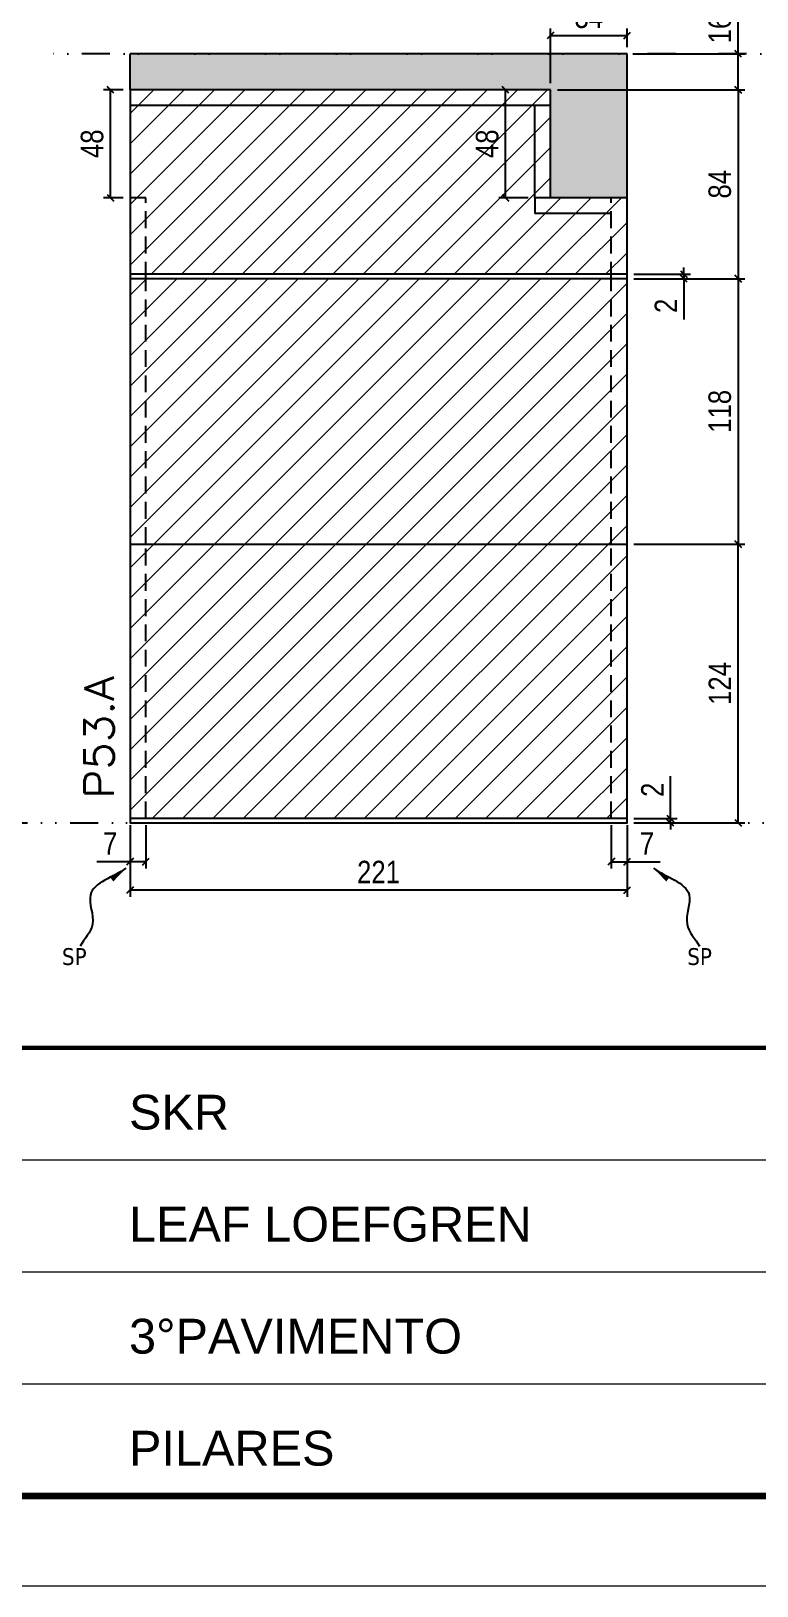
# Model space of a CAD drawing. Extents: x 14400 to 27878, y -21631 to 6985.
# Drawn here: x 19837 to 20160, y 4786 to 5478 of the extents above; entities that cross this region are included whole.
import ezdxf

# ---------------------------------------------------------------- set-up
doc = ezdxf.new("R2010")
doc.units = 0
for name, pattern in [('CONTINUO', [0]), ('DASHED', [0.75, 0.5, -0.25]), ('DIVIDE2', [0.625, 0.25, -0.125, 0, -0.125, 0, -0.125]), ('HIDDEN', [0.375, 0.25, -0.125])]:
    doc.linetypes.add(name, pattern=pattern)
for name, color, linetype in [('COTA', 241, 'Continuous'), ('Nível', 160, 'Continuous'), ('Painéis', 200, 'Continuous'), ('SARR_2.2x7', 40, 'Continuous'), ('Sarrafo de Pressão', 42, 'HIDDEN'), ('texto', 7, 'Continuous')]:
    doc.layers.add(name, color=color, linetype=linetype)
for name, color, linetype, lineweight in [('Folhas', 255, 'Continuous', 9), ('Hachura', 251, 'Continuous', 9), ('SARRAFO DE PRESSAO', 251, 'DASHED', 9), ('Texto Seção', 7, 'Continuous', 15)]:
    doc.layers.add(name, color=color, linetype=linetype, lineweight=lineweight)
doc.styles.add('ARIAL', font='arial.ttf')
doc.styles.add('COTA TECNICA', font='techl___.ttf', dxfattribs={"height": 10})
doc.styles.add('COTA TECNICA-50', font='techl___.ttf', dxfattribs={"height": 10})
doc.styles.add('REGUA-120', font='ROMANS.shx', dxfattribs={"height": 15})
doc.styles.get("Standard").update_dxf_attribs({"font": 'arial.ttf'})
doc.dimstyles.new('COTA PAINEL-50', dxfattribs={"dimtxt": 10, "dimasz": 3, "dimexe": 3, "dimexo": 3, "dimgap": 3, "dimtad": 1, "dimdec": 1, "dimzin": 12, "dimdsep": 46, "dimtxsty": 'COTA TECNICA-50', "dimblk1": 'OBLIQUE', "dimblk2": 'OBLIQUE', "dimsah": 1, "dimcen": 0.9, "dimclrd": 4, "dimclre": 4, "dimclrt": 240, "dimadec": 1, "dimazin": 3, "dimtfac": 1, "dimtdec": 1, "dimtmove": 0, "dimatfit": 3, "dimfxl": 1, "dimtolj": 1, "dimtzin": 12, "dimarcsym": 0})
doc.dimstyles.new('PAINEL', dxfattribs={"dimtxt": 10, "dimasz": 3, "dimexe": 3, "dimexo": 3, "dimgap": 3, "dimtad": 1, "dimdec": 1, "dimzin": 12, "dimdsep": 46, "dimtxsty": 'COTA TECNICA', "dimblk1": 'OBLIQUE', "dimblk2": 'OBLIQUE', "dimsah": 1, "dimcen": 0.9, "dimclrd": 4, "dimclre": 4, "dimclrt": 240, "dimadec": 1, "dimazin": 3, "dimtfac": 1, "dimtdec": 1, "dimtmove": 0, "dimatfit": 3, "dimfxl": 1, "dimtolj": 1, "dimtzin": 12, "dimarcsym": 0})
doc.dimstyles.get("Standard").update_dxf_attribs({"dimtxt": 0.18, "dimasz": 0.18, "dimexe": 0.18, "dimexo": 0.0625, "dimgap": 0.09, "dimtad": 0, "dimtih": 1, "dimtoh": 1, "dimdec": 4, "dimzin": 0, "dimdsep": 46, "dimtxsty": 'Standard', "dimcen": 0.09, "dimadec": 0, "dimazin": 0, "dimtfac": 1, "dimtdec": 4, "dimtofl": 0, "dimtmove": 0, "dimatfit": 3, "dimfxl": 1, "dimtolj": 1, "dimtzin": 0, "dimarcsym": 0})

# ---------------------------------------------------------------- blocks, each defined once
blk = doc.blocks.new('9999999999')
at = {"color": 30, "linetype": 'CONTINUO'}
for p, q in [((98564.56, 34379.64), (99583.98, 34379.64)), ((98564.56, 34329.83), (99487.98, 34329.83)), ((98564.56, 34280.02), (99487.98, 34280.02))]:
    blk.add_line(p, q, dxfattribs=at)
at = {"color": 30, "linetype": 'CONTINUO', "const_width": 2}
blk.add_lwpolyline([(99583.98, 34230.21), (99583.98, 34414.45, 0.414214), (99568.98, 34429.45), (98228.98, 34429.45, 0.414214), (98213.98, 34414.45), (98213.98, 34245.21, 0.414214), (98228.98, 34230.21), (99583.98, 34230.21)], format="xyb", dxfattribs=at)
at = {"layer": 'Folhas'}
blk.add_lwpolyline([(98138.98, 34190.21), (99623.98, 34190.21), (99623.98, 35240.21), (98138.98, 35240.21)], close=True, dxfattribs=at)
at = {"layer": 'Folhas', "color": 30, "const_width": 3}
blk.add_lwpolyline([(98213.98, 34230.21), (99583.98, 34230.21), (99583.98, 35200.21), (98213.98, 35200.21)], close=True, dxfattribs=at)
at = {"color": 7, "linetype": 'Continuous', "ltscale": 5, "style": 'ARIAL'}
for s, height, p in [('SKR', 15.483, (98837.68, 34393.13)), ('LEAF LOEFGREN', 15.4829, (98837.68, 34343.32)), ('3°PAVIMENTO', 15.4829, (98837.68, 34293.51)), ('PILARES', 15.483, (98837.68, 34243.7))]:
    blk.add_text(s, height=height, dxfattribs=at).set_placement(p)
blk = doc.blocks.new('_Oblique')
at = {"color": 0, "linetype": 'ByBlock', "lineweight": -2}
blk.add_line((-0.5, -0.5), (0.5, 0.5), dxfattribs=at)
blk = doc.blocks.new('*D1521')
at = {"layer": 'COTA', "color": 4, "lineweight": -2, "transparency": 16777216}
for p, q in [((19881.12, 5124.44), (19881.12, 5092.54)), ((20102.12, 5124.44), (20102.12, 5092.54)), ((20102.12, 5095.54), (19881.12, 5095.54))]:
    blk.add_line(p, q, dxfattribs=at)
at = {"layer": 'Defpoints', "color": 0, "transparency": 16777216}
for p in [(19881.12, 5127.44), (20102.12, 5127.44), (19881.12, 5095.54)]:
    blk.add_point(p, dxfattribs=at)
at = {"layer": 'COTA', "color": 4, "lineweight": -2, "transparency": 16777216, "xscale": 3, "yscale": 3, "zscale": 3, "rotation": 180}
blk.add_blockref('_Oblique', (19881.12, 5095.54), dxfattribs=at)
at = {"layer": 'COTA', "color": 4, "lineweight": -2, "transparency": 16777216, "xscale": 3, "yscale": 3, "zscale": 3}
blk.add_blockref('_Oblique', (20102.12, 5095.54), dxfattribs=at)
at = {"layer": 'COTA', "color": 240, "transparency": 16777216, "insert": (19991.62, 5103.6), "char_height": 10, "attachment_point": 5, "style": 'COTA TECNICA'}
blk.add_mtext('\\A1;221', dxfattribs=at)
blk = doc.blocks.new('*D1522')
at = {"layer": 'COTA', "color": 4, "lineweight": -2, "transparency": 16777216}
for p, q in [((20095.12, 5124.44), (20095.12, 5105.19)), ((20102.12, 5122.44), (20102.12, 5105.19)), ((20095.12, 5108.19), (20102.12, 5108.19)), ((20102.12, 5108.19), (20116.85, 5108.19))]:
    blk.add_line(p, q, dxfattribs=at)
at = {"layer": 'Defpoints', "color": 0, "transparency": 16777216}
for p in [(20095.12, 5127.44), (20102.12, 5125.44), (20102.12, 5108.19)]:
    blk.add_point(p, dxfattribs=at)
at = {"layer": 'COTA', "color": 4, "lineweight": -2, "transparency": 16777216, "xscale": 3, "yscale": 3, "zscale": 3, "rotation": 180}
blk.add_blockref('_Oblique', (20095.12, 5108.19), dxfattribs=at)
at = {"layer": 'COTA', "color": 4, "lineweight": -2, "transparency": 16777216, "xscale": 3, "yscale": 3, "zscale": 3}
blk.add_blockref('_Oblique', (20102.12, 5108.19), dxfattribs=at)
at = {"layer": 'COTA', "color": 240, "transparency": 16777216, "insert": (20110.99, 5116.27), "char_height": 10, "attachment_point": 5, "style": 'COTA TECNICA-50'}
blk.add_mtext('\\A1;7', dxfattribs=at)
blk = doc.blocks.new('*D1523')
at = {"layer": 'COTA', "color": 4, "lineweight": -2, "transparency": 16777216}
for p, q in [((19888.12, 5124.44), (19888.12, 5105.19)), ((19881.12, 5122.44), (19881.12, 5105.19)), ((19881.12, 5108.19), (19866.39, 5108.19)), ((19888.12, 5108.19), (19881.12, 5108.19))]:
    blk.add_line(p, q, dxfattribs=at)
at = {"layer": 'Defpoints', "color": 0, "transparency": 16777216}
for p in [(19881.12, 5125.44), (19888.12, 5127.44), (19881.12, 5108.19)]:
    blk.add_point(p, dxfattribs=at)
at = {"layer": 'COTA', "color": 4, "lineweight": -2, "transparency": 16777216, "xscale": 3, "yscale": 3, "zscale": 3, "rotation": 180}
blk.add_blockref('_Oblique', (19881.12, 5108.19), dxfattribs=at)
at = {"layer": 'COTA', "color": 4, "lineweight": -2, "transparency": 16777216, "xscale": 3, "yscale": 3, "zscale": 3}
blk.add_blockref('_Oblique', (19888.12, 5108.19), dxfattribs=at)
at = {"layer": 'COTA', "color": 240, "transparency": 16777216, "insert": (19872.26, 5116.27), "char_height": 10, "attachment_point": 5, "style": 'COTA TECNICA-50'}
blk.add_mtext('\\A1;7', dxfattribs=at)
blk = doc.blocks.new('*D1524')
at = {"layer": 'COTA', "color": 4, "lineweight": -2, "transparency": 16777216}
for p, q in [((20121.38, 5127.44), (20121.38, 5146.24)), ((20105.12, 5127.44), (20124.38, 5127.44)), ((20105.12, 5125.44), (20124.38, 5125.44)), ((20121.38, 5125.44), (20121.38, 5127.44)), ((20121.38, 5125.44), (20121.38, 5122.44))]:
    blk.add_line(p, q, dxfattribs=at)
at = {"layer": 'Defpoints', "color": 0, "transparency": 16777216}
for p in [(20102.12, 5127.44), (20102.12, 5125.44), (20121.38, 5125.44)]:
    blk.add_point(p, dxfattribs=at)
at = {"layer": 'COTA', "color": 4, "lineweight": -2, "transparency": 16777216, "xscale": 3, "yscale": 3, "zscale": 3}
for p, rotation in [((20121.38, 5127.44), 270), ((20121.38, 5125.44), 90)]:
    blk.add_blockref('_Oblique', p, dxfattribs=dict(at, rotation=rotation))
at = {"layer": 'COTA', "color": 240, "transparency": 16777216, "insert": (20113.38, 5140.18), "char_height": 10, "attachment_point": 5, "rotation": 90, "style": 'COTA TECNICA-50'}
blk.add_mtext('\\A1;2', dxfattribs=at)
blk = doc.blocks.new('*D1538')
at = {"layer": 'COTA', "color": 4, "lineweight": -2, "transparency": 16777216}
for p, q in [((20151.49, 5467.44), (20151.49, 5486.45)), ((20105.12, 5467.44), (20154.49, 5467.44)), ((20151.49, 5451.44), (20151.49, 5467.44)), ((20071.12, 5451.44), (20154.49, 5451.44))]:
    blk.add_line(p, q, dxfattribs=at)
at = {"layer": 'Defpoints', "color": 0, "transparency": 16777216}
for p in [(20102.12, 5467.44), (20151.49, 5467.44), (20068.12, 5451.44)]:
    blk.add_point(p, dxfattribs=at)
at = {"layer": 'COTA', "color": 4, "lineweight": -2, "transparency": 16777216, "xscale": 3, "yscale": 3, "zscale": 3}
for p, rotation in [((20151.49, 5467.44), 90), ((20151.49, 5451.44), 270)]:
    blk.add_blockref('_Oblique', p, dxfattribs=dict(at, rotation=rotation))
at = {"layer": 'COTA', "color": 240, "transparency": 16777216, "insert": (20143.39, 5478.44), "char_height": 10, "attachment_point": 5, "rotation": 90, "style": 'COTA TECNICA-50'}
blk.add_mtext('\\A1;16', dxfattribs=at)
blk = doc.blocks.new('*D1539')
at = {"layer": 'COTA', "color": 4, "linetype": 'ByBlock', "lineweight": -2, "transparency": 16777216}
for p, q in [((20105.12, 5249.44), (20154.49, 5249.44)), ((20151.49, 5125.44), (20151.49, 5249.44)), ((20105.12, 5125.44), (20154.49, 5125.44))]:
    blk.add_line(p, q, dxfattribs=at)
at = {"layer": 'Defpoints', "color": 0, "linetype": 'ByBlock', "transparency": 16777216}
for p in [(20102.12, 5249.44), (20151.49, 5249.44), (20102.12, 5125.44)]:
    blk.add_point(p, dxfattribs=at)
at = {"layer": 'COTA', "color": 4, "linetype": 'ByBlock', "lineweight": -2, "transparency": 16777216, "xscale": 3, "yscale": 3, "zscale": 3}
for p, rotation in [((20151.49, 5249.44), 90), ((20151.49, 5125.44), 270)]:
    blk.add_blockref('_Oblique', p, dxfattribs=dict(at, rotation=rotation))
at = {"layer": 'COTA', "color": 240, "linetype": 'ByBlock', "transparency": 16777216, "insert": (20143.41, 5187.44), "char_height": 10, "attachment_point": 5, "rotation": 90, "style": 'COTA TECNICA'}
blk.add_mtext('\\A1;124', dxfattribs=at)
blk = doc.blocks.new('*D1540')
at = {"layer": 'COTA', "color": 4, "linetype": 'ByBlock', "lineweight": -2, "transparency": 16777216}
for p, q in [((20105.12, 5249.44), (20154.49, 5249.44)), ((20151.49, 5125.44), (20151.49, 5249.44)), ((20105.12, 5125.44), (20154.49, 5125.44))]:
    blk.add_line(p, q, dxfattribs=at)
at = {"layer": 'Defpoints', "color": 0, "linetype": 'ByBlock', "transparency": 16777216}
for p in [(20102.12, 5249.44), (20151.49, 5249.44), (20102.12, 5125.44)]:
    blk.add_point(p, dxfattribs=at)
at = {"layer": 'COTA', "color": 4, "linetype": 'ByBlock', "lineweight": -2, "transparency": 16777216, "xscale": 3, "yscale": 3, "zscale": 3}
for p, rotation in [((20151.49, 5249.44), 90), ((20151.49, 5125.44), 270)]:
    blk.add_blockref('_Oblique', p, dxfattribs=dict(at, rotation=rotation))
at = {"layer": 'COTA', "color": 240, "linetype": 'ByBlock', "transparency": 16777216, "insert": (20143.41, 5187.44), "char_height": 10, "attachment_point": 5, "rotation": 90, "style": 'COTA TECNICA'}
blk.add_mtext('\\A1;124', dxfattribs=at)
blk = doc.blocks.new('*D1642')
at = {"layer": 'COTA', "color": 4, "lineweight": -2, "transparency": 16777216}
for p, q in [((20105.12, 5367.44), (20154.49, 5367.44)), ((20151.49, 5367.44), (20151.49, 5249.44)), ((20105.12, 5249.44), (20154.49, 5249.44))]:
    blk.add_line(p, q, dxfattribs=at)
at = {"layer": 'Defpoints', "color": 0, "transparency": 16777216}
for p in [(20102.12, 5367.44), (20102.12, 5249.44), (20151.49, 5249.44)]:
    blk.add_point(p, dxfattribs=at)
at = {"layer": 'COTA', "color": 4, "lineweight": -2, "transparency": 16777216, "xscale": 3, "yscale": 3, "zscale": 3}
for p, rotation in [((20151.49, 5367.44), 90), ((20151.49, 5249.44), 270)]:
    blk.add_blockref('_Oblique', p, dxfattribs=dict(at, rotation=rotation))
at = {"layer": 'COTA', "color": 240, "transparency": 16777216, "insert": (20143.39, 5308.44), "char_height": 10, "attachment_point": 5, "rotation": 90, "style": 'COTA TECNICA'}
blk.add_mtext('\\A1;118', dxfattribs=at)
blk = doc.blocks.new('*D1834')
at = {"layer": 'COTA', "color": 4, "lineweight": -2, "transparency": 16777216}
for p, q in [((20071.12, 5451.44), (20154.49, 5451.44)), ((20151.49, 5451.44), (20151.49, 5367.44)), ((20105.12, 5367.44), (20154.49, 5367.44))]:
    blk.add_line(p, q, dxfattribs=at)
at = {"layer": 'Defpoints', "color": 0, "transparency": 16777216}
for p in [(20068.12, 5451.44), (20102.12, 5367.44), (20151.49, 5367.44)]:
    blk.add_point(p, dxfattribs=at)
at = {"layer": 'COTA', "color": 4, "lineweight": -2, "transparency": 16777216, "xscale": 3, "yscale": 3, "zscale": 3}
for p, rotation in [((20151.49, 5451.44), 90), ((20151.49, 5367.44), 270)]:
    blk.add_blockref('_Oblique', p, dxfattribs=dict(at, rotation=rotation))
at = {"layer": 'COTA', "color": 240, "transparency": 16777216, "insert": (20143.39, 5409.44), "char_height": 10, "attachment_point": 5, "rotation": 90, "style": 'COTA TECNICA'}
blk.add_mtext('\\A1;84', dxfattribs=at)
blk = doc.blocks.new('*D1836')
at = {"layer": 'COTA', "color": 4, "lineweight": -2, "transparency": 16777216}
for p, q in [((20068.12, 5454.44), (20068.12, 5478.64)), ((20102.12, 5470.44), (20102.12, 5478.64)), ((20068.12, 5475.64), (20102.12, 5475.64))]:
    blk.add_line(p, q, dxfattribs=at)
at = {"layer": 'Defpoints', "color": 0, "transparency": 16777216}
for p in [(20102.12, 5475.64), (20102.12, 5467.44), (20068.12, 5451.44)]:
    blk.add_point(p, dxfattribs=at)
at = {"layer": 'COTA', "color": 4, "lineweight": -2, "transparency": 16777216, "xscale": 3, "yscale": 3, "zscale": 3, "rotation": 180}
blk.add_blockref('_Oblique', (20068.12, 5475.64), dxfattribs=at)
at = {"layer": 'COTA', "color": 4, "lineweight": -2, "transparency": 16777216, "xscale": 3, "yscale": 3, "zscale": 3}
blk.add_blockref('_Oblique', (20102.12, 5475.64), dxfattribs=at)
at = {"layer": 'COTA', "color": 240, "transparency": 16777216, "insert": (20085.12, 5483.86), "char_height": 10, "attachment_point": 5, "style": 'COTA TECNICA'}
blk.add_mtext('\\A1;34', dxfattribs=at)
blk = doc.blocks.new('*D1837')
at = {"layer": 'COTA', "color": 4, "lineweight": -2, "transparency": 16777216}
for p, q in [((20065.12, 5451.44), (20045.04, 5451.44)), ((20048.04, 5403.44), (20048.04, 5451.44)), ((20058.12, 5403.44), (20045.04, 5403.44))]:
    blk.add_line(p, q, dxfattribs=at)
at = {"layer": 'Defpoints', "color": 0, "transparency": 16777216}
for p in [(20048.04, 5451.44), (20068.12, 5451.44), (20061.12, 5403.44)]:
    blk.add_point(p, dxfattribs=at)
at = {"layer": 'COTA', "color": 4, "lineweight": -2, "transparency": 16777216, "xscale": 3, "yscale": 3, "zscale": 3}
for p, rotation in [((20048.04, 5451.44), 90), ((20048.04, 5403.44), 270)]:
    blk.add_blockref('_Oblique', p, dxfattribs=dict(at, rotation=rotation))
at = {"layer": 'COTA', "color": 240, "transparency": 16777216, "insert": (20039.95, 5427.44), "char_height": 10, "attachment_point": 5, "rotation": 90, "style": 'COTA TECNICA'}
blk.add_mtext('\\A1;48', dxfattribs=at)
blk = doc.blocks.new('*D1838')
at = {"layer": 'COTA', "color": 4, "lineweight": -2, "transparency": 16777216}
for p, q in [((19878.12, 5451.44), (19869.39, 5451.44)), ((19872.39, 5403.44), (19872.39, 5451.44)), ((19878.12, 5403.44), (19869.39, 5403.44))]:
    blk.add_line(p, q, dxfattribs=at)
at = {"layer": 'Defpoints', "color": 0, "transparency": 16777216}
for p in [(19872.39, 5451.44), (19881.12, 5451.44), (19881.12, 5403.44)]:
    blk.add_point(p, dxfattribs=at)
at = {"layer": 'COTA', "color": 4, "lineweight": -2, "transparency": 16777216, "xscale": 3, "yscale": 3, "zscale": 3}
for p, rotation in [((19872.39, 5451.44), 90), ((19872.39, 5403.44), 270)]:
    blk.add_blockref('_Oblique', p, dxfattribs=dict(at, rotation=rotation))
at = {"layer": 'COTA', "color": 240, "transparency": 16777216, "insert": (19864.29, 5427.44), "char_height": 10, "attachment_point": 5, "rotation": 90, "style": 'COTA TECNICA'}
blk.add_mtext('\\A1;48', dxfattribs=at)
blk = doc.blocks.new('*D2250')
at = {"layer": 'COTA', "color": 4, "lineweight": -2, "transparency": 16777216}
for p, q in [((20127.39, 5369.44), (20127.39, 5372.44)), ((20105.12, 5369.44), (20130.39, 5369.44)), ((20105.12, 5367.44), (20130.39, 5367.44)), ((20127.39, 5369.44), (20127.39, 5367.44)), ((20127.39, 5367.44), (20127.39, 5349.32))]:
    blk.add_line(p, q, dxfattribs=at)
at = {"layer": 'Defpoints', "color": 0, "transparency": 16777216}
for p in [(20102.12, 5369.44), (20102.12, 5367.44), (20127.39, 5367.44)]:
    blk.add_point(p, dxfattribs=at)
at = {"layer": 'COTA', "color": 4, "lineweight": -2, "transparency": 16777216, "xscale": 3, "yscale": 3, "zscale": 3}
for p, rotation in [((20127.39, 5369.44), 270), ((20127.39, 5367.44), 90)]:
    blk.add_blockref('_Oblique', p, dxfattribs=dict(at, rotation=rotation))
at = {"layer": 'COTA', "color": 240, "transparency": 16777216, "insert": (20119.39, 5355.38), "char_height": 10, "attachment_point": 5, "rotation": 90, "style": 'COTA TECNICA'}
blk.add_mtext('\\A1;2', dxfattribs=at)

msp = doc.modelspace()

# ---------------------------------------------------------------- hatches: boundary and pattern name
at = {"layer": 'COTA'}
h = msp.add_hatch(dxfattribs=at)
h.set_pattern_fill('AR-CONC', color=256, scale=0.03)
h.set_pattern_definition([(50, (-35.1156, 2), (5.4655401, -0.4781726), [0.5715, -6.2865]), (355, (-35.1156, 2), (-1.0573026, 5.7317054), [0.4572, -5.0292175]), (100.451445, (-34.66, 1.96), (4.4082374, 5.2535326), [0.4857003, -5.3427073]), (46.1842, (-35.1156, 3.524), (8.1323712, -1.2612698), [0.85725, -9.42975]), (96.635558, (-34.438, 3.419), (7.122124, 7.4227837), [0.7285507, -8.0140682]), (351.18415, (-35.1156, 3.524), (7.122124, 7.4227837), [0.685799, -7.543792]), (21, (-34.3536, 3.143), (4.5484317, -3.0679559), [0.5715, -6.2865]), (326, (-34.3536, 3.143), (1.8540609, 5.525639), [0.4572, -5.0292]), (71.451445, (-33.9745, 2.8873), (6.4024926, 2.457683), [0.4857003, -5.3426981]), (37.5, (-35.1156, 2), (0.0926581, 2.53665117), [0, -4.96824, 0, -5.1054, 0, -5.04825]), (7.5, (-35.1156, 2), (2.00458988, 3.00541724), [0, -2.91084, 0, -4.85394, 0, -1.92405]), (327.5, (-36.8148, 2), (4.06771786, -0.17186232), [0, -1.905, 0, -5.9436, 0, -7.8867]), (317.5, (-37.5768, 2), (4.44387544, 0.76279473), [0, -2.4765, 0, -3.94716, 0, -5.6007])])
h.paths.add_polyline_path([(20068.12, 5403.44), (20102.12, 5403.44), (20102.12, 5467.44), (19881.12, 5467.44), (19881.12, 5451.44), (20068.12, 5451.44)])
at = {"layer": 'Hachura', "linetype": 'ByBlock'}
h = msp.add_hatch(dxfattribs=at)
h.set_pattern_fill('ANSI31', color=256, scale=3)
h.paths.add_polyline_path([(20068.12, 5451.44), (19881.12, 5451.44), (19881.12, 5369.44), (20102.12, 5369.44), (20102.12, 5403.44), (20068.12, 5403.44)])
h.paths.add_polyline_path([(20102.12, 5367.44), (19881.12, 5367.44), (19881.12, 5249.44), (20102.12, 5249.44)])
h.paths.add_polyline_path([(20102.12, 5249.44), (19881.12, 5249.44), (19881.12, 5127.44), (20102.12, 5127.44)])
h.paths.add_polyline_path([(20415.9, 5249.44), (20194.9, 5249.44), (20194.9, 5127.44), (20415.9, 5127.44)])
h.paths.add_polyline_path([(20415.9, 5367.44), (20194.9, 5367.44), (20194.9, 5249.44), (20415.9, 5249.44)])
h.paths.add_polyline_path([(20415.9, 5453.44), (20228.9, 5453.44), (20228.9, 5403.44), (20194.9, 5403.44), (20194.9, 5369.44), (20415.9, 5369.44)])
h.paths.add_polyline_path([(20533.41, 5403.42), (20508.41, 5403.42), (20508.41, 5367.42), (20533.41, 5367.42)])
h.paths.add_polyline_path([(20533.41, 5367.42), (20508.41, 5367.42), (20508.41, 5251.44), (20533.41, 5251.44)])
h.paths.add_polyline_path([(20533.41, 5251.44), (20508.41, 5251.44), (20508.41, 5127.44), (20533.41, 5127.44)])

# ---------------------------------------------------------------- linework, layer by layer
at = {"layer": 'COTA', "linetype": 'ByBlock'}
for p, q in [((20102.12, 5467.44), (19881.12, 5467.44)), ((19881.12, 5451.44), (19881.12, 5467.44)), ((20102.12, 5403.44), (20102.12, 5467.44))]:
    msp.add_line(p, q, dxfattribs=at)
at = {"layer": 'COTA'}
for p, q in [((19888.12, 5403.44), (19881.12, 5403.44)), ((20068.12, 5403.44), (20061.12, 5403.44)), ((20061.12, 5403.44), (20061.12, 5396.44))]:
    msp.add_line(p, q, dxfattribs=at)
at = {"layer": 'Nível', "color": 4, "linetype": 'DIVIDE2', "ltscale": 50}
for p, q in [((20626.97, 5467.44), (19841.78, 5467.44)), ((19256.97, 5125.44), (20626.97, 5125.44))]:
    msp.add_line(p, q, dxfattribs=at)
at = {"layer": 'Painéis'}
for p, q in [((19881.12, 5451.44), (19881.12, 5249.44)), ((20068.12, 5451.44), (19881.12, 5451.44)), ((20068.12, 5403.44), (20068.12, 5451.44)), ((20102.12, 5403.44), (20068.12, 5403.44)), ((20102.12, 5249.44), (20102.12, 5403.44)), ((20102.12, 5369.44), (19881.12, 5369.44)), ((20102.12, 5367.44), (19881.12, 5367.44)), ((19881.12, 5249.44), (20102.12, 5249.44)), ((19881.12, 5249.44), (19881.12, 5127.44)), ((19881.12, 5249.44), (20102.12, 5249.44)), ((20102.12, 5127.44), (20102.12, 5249.44))]:
    msp.add_line(p, q, dxfattribs=at)
msp.add_lwpolyline([(20102.12, 5127.44), (19881.12, 5127.44), (19881.12, 5125.44), (20102.12, 5125.44)], close=True, dxfattribs=at)
at = {"layer": 'SARR_2.2x7'}
for p, q in [((20068.12, 5444.44), (19881.12, 5444.44)), ((20061.12, 5403.44), (20061.12, 5444.44)), ((20095.12, 5396.44), (20061.12, 5396.44))]:
    msp.add_line(p, q, dxfattribs=at)
at = {"layer": 'Sarrafo de Pressão', "ltscale": 30}
for p, q in [((19888.12, 5367.44), (19888.12, 5403.44)), ((20095.12, 5367.44), (20095.12, 5403.44)), ((19888.12, 5249.44), (19888.12, 5367.44)), ((20095.12, 5249.44), (20095.12, 5367.44)), ((19888.12, 5127.44), (19888.12, 5249.44)), ((20095.12, 5127.44), (20095.12, 5249.44))]:
    msp.add_line(p, q, dxfattribs=at)

# ---------------------------------------------------------------- block references
at = {"layer": 'SARRAFO DE PRESSAO', "color": 6, "linetype": 'ByBlock'}
msp.add_blockref('9999999999', (-78957.01, -29404.05), dxfattribs=at)

# ---------------------------------------------------------------- texts
at = {"layer": 'texto', "color": 0, "char_height": 7.5, "attachment_point": 5}
for insert in [(19856.34, 5065.94), (20134.37, 5065.94)]:
    msp.add_mtext('{\\fTahoma|b0|i0|c0|p34;\\C4;SP}', dxfattribs=dict(at, insert=insert))
at = {"layer": 'Texto Seção', "style": 'REGUA-120', "width": 1.1}
msp.add_text('P53.A', height=13, rotation=90, dxfattribs=at).set_placement((19873.87, 5136.2))

# ---------------------------------------------------------------- dimensions: what is measured, and where the dimension line sits
at = {"layer": 'COTA'}
for base, p1, p2, dimstyle, picture, middle in [((20102.12, 5475.64), (20068.12, 5451.44), (20102.12, 5467.44), 'PAINEL', '*D1836', (20085.12, 5483.86)), ((20102.12, 5108.19), (20095.12, 5127.44), (20102.12, 5125.44), 'COTA PAINEL-50', '*D1522', (20110.99, 5116.27))]:
    dim = msp.add_linear_dim(base=base, p1=p1, p2=p2, dimstyle=dimstyle, dxfattribs=at)
    dim.commit()
    dim.dimension.update_dxf_attribs({"geometry": picture, "text_midpoint": middle})
for base, p1, p2, angle, dimstyle, picture, middle in [((20151.49, 5467.44), (20068.12, 5451.44), (20102.12, 5467.44), 90, 'COTA PAINEL-50', '*D1538', (20143.39, 5478.44)), ((19872.39, 5451.44), (19881.12, 5403.44), (19881.12, 5451.44), 90, 'PAINEL', '*D1838', (19864.29, 5427.44)), ((20048.04, 5451.44), (20061.12, 5403.44), (20068.12, 5451.44), 90, 'PAINEL', '*D1837', (20039.95, 5427.44)), ((20151.49, 5367.44), (20068.12, 5451.44), (20102.12, 5367.44), 90, 'PAINEL', '*D1834', (20143.39, 5409.44)), ((20127.39, 5367.44), (20102.12, 5369.44), (20102.12, 5367.44), 90, 'PAINEL', '*D2250', (20119.39, 5355.38)), ((20151.49, 5249.44), (20102.12, 5367.44), (20102.12, 5249.44), 90, 'PAINEL', '*D1642', (20143.39, 5308.44)), ((19881.12, 5108.19), (19888.12, 5127.44), (19881.12, 5125.44), 180, 'COTA PAINEL-50', '*D1523', (19872.26, 5116.27))]:
    dim = msp.add_linear_dim(base=base, p1=p1, p2=p2, angle=angle, dimstyle=dimstyle, dxfattribs=at)
    dim.commit()
    dim.dimension.update_dxf_attribs({"geometry": picture, "text_midpoint": middle})
at = {"layer": 'COTA', "linetype": 'ByBlock'}
for picture in ['*D1539', '*D1540']:
    dim = msp.add_aligned_dim(p1=(20102.12, 5125.44), p2=(20102.12, 5249.44), distance=-49.37, dimstyle='PAINEL', dxfattribs=at)
    dim.commit()
    dim.dimension.update_dxf_attribs({"geometry": picture, "text_midpoint": (20143.41, 5187.44)})
at = {"layer": 'COTA'}
dim = msp.add_linear_dim(base=(20121.38, 5125.44), p1=(20102.12, 5127.44), p2=(20102.12, 5125.44), angle=90, dimstyle='COTA PAINEL-50', dxfattribs=at)
dim.commit()
dim.dimension.update_dxf_attribs({"geometry": '*D1524', "text_midpoint": (20121.38, 5140.18), "dimtype": 160})
dim = msp.add_linear_dim(base=(19881.12, 5095.54), p1=(20102.12, 5127.44), p2=(19881.12, 5127.44), angle=180, dimstyle='PAINEL', override={"dimarcsym": 2}, dxfattribs=at)
dim.commit()
dim.dimension.update_dxf_attribs({"geometry": '*D1521', "text_midpoint": (19991.62, 5103.6)})

# ---------------------------------------------------------------- leaders
at = {"layer": 'COTA', "path_type": 1}
for points in [[(19879.29, 5105.25), (19863.51, 5093.42), (19864.43, 5080.41), (19858.88, 5070.63)], [(20113.95, 5105.25), (20129.73, 5093.42), (20128.81, 5080.41), (20134.36, 5070.63)]]:
    msp.add_leader(points, dimstyle='Standard', override={"dimasz": 8}, dxfattribs=at)

doc.saveas('drawing.dxf')
